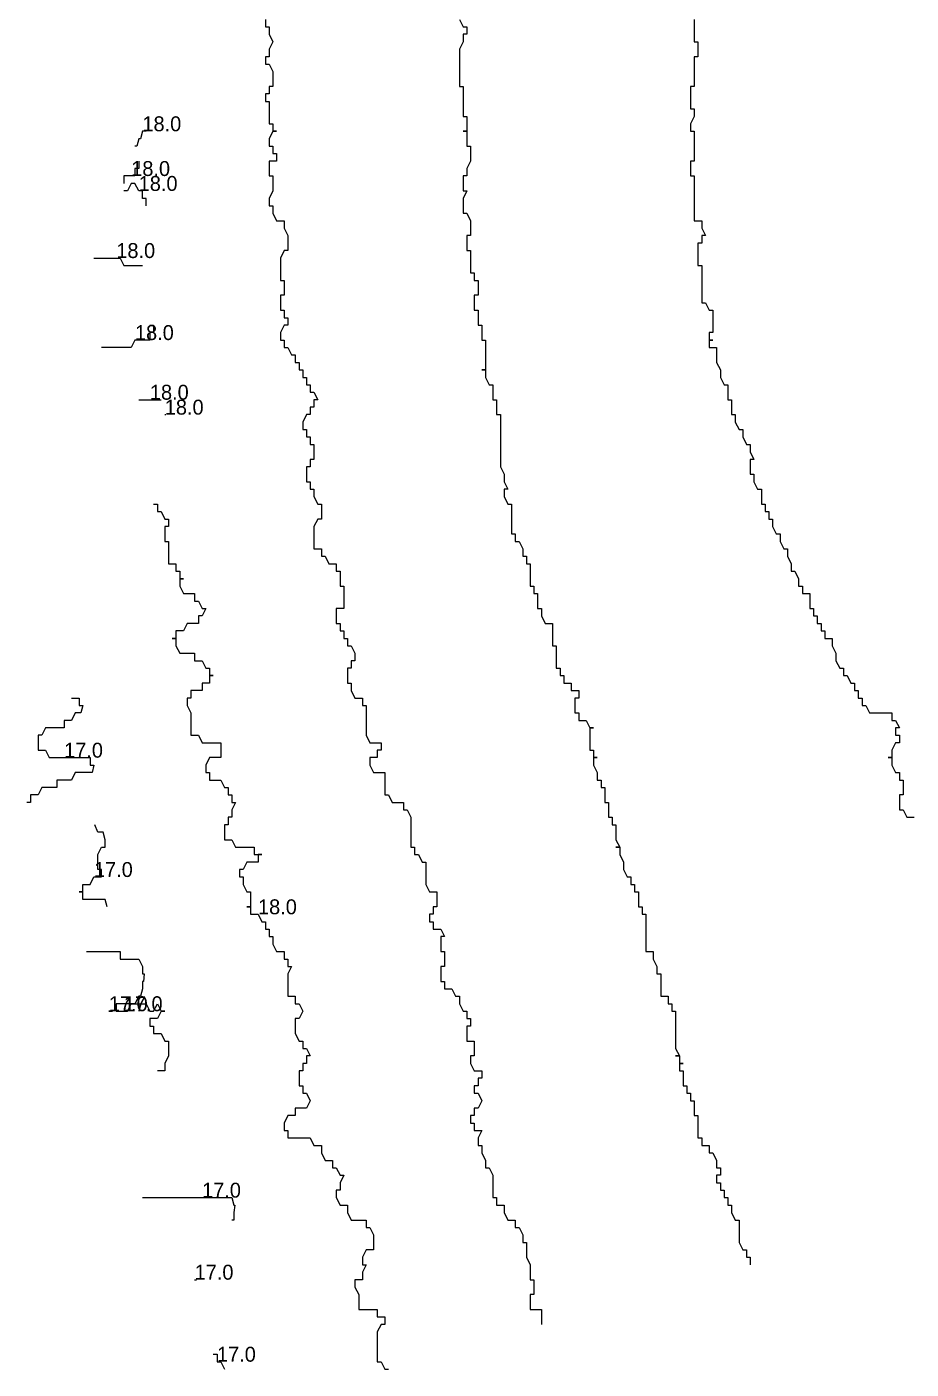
# Model space of a CAD drawing. Extents: x 570945 to 571084, y 5181390 to 5181594.
# Drawn here: x 570962.9 to 571022.2, y 5181390 to 5181480 of the extents above; entities that cross this region are included whole.
import ezdxf

# ---------------------------------------------------------------- set-up
doc = ezdxf.new("R2010")
doc.units = 0
for name, color, linetype in [('170', 7, 'CONTINUOUS'), ('180', 7, 'CONTINUOUS'), ('190', 7, 'CONTINUOUS'), ('200', 7, 'CONTINUOUS'), ('210', 7, 'CONTINUOUS')]:
    doc.layers.add(name, color=color, linetype=linetype)

msp = doc.modelspace()

# ---------------------------------------------------------------- linework, layer by layer
at = {"layer": '170'}
for points in [[(570965.875, 5181435), (570966.125, 5181435), (570966.375, 5181435), (570966.375, 5181434.5), (570966.625, 5181434.5), (570966.5, 5181434), (570966.375, 5181434), (570966.125, 5181434), (570965.875, 5181433.5), (570965.75, 5181433.5), (570965.625, 5181433.5), (570965.375, 5181433.5), (570965.375, 5181433), (570965.125, 5181433), (570964.875, 5181433), (570964.625, 5181433), (570964.375, 5181433), (570964.125, 5181433), (570963.875, 5181432.5), (570963.625, 5181432.5), (570963.625, 5181432), (570963.625, 5181431.5), (570963.875, 5181431.5), (570964.125, 5181431.5), (570964.375, 5181431), (570964.625, 5181431), (570964.875, 5181431), (570965.125, 5181431), (570965.375, 5181431), (570965.625, 5181431), (570965.875, 5181431), (570966.125, 5181431), (570966.375, 5181431), (570966.625, 5181431), (570966.875, 5181431), (570967.125, 5181431), (570967.125, 5181430.5), (570967.375, 5181430.5), (570967.25, 5181430), (570967.125, 5181430), (570966.875, 5181430), (570966.625, 5181430), (570966.375, 5181430), (570966.125, 5181430), (570965.875, 5181429.5), (570965.625, 5181429.5), (570965.375, 5181429.5), (570965.125, 5181429.5), (570964.875, 5181429.5), (570964.875, 5181429), (570964.625, 5181429), (570964.375, 5181429), (570964.125, 5181429), (570963.875, 5181429), (570963.625, 5181428.5), (570963.375, 5181428.5), (570963.125, 5181428.5), (570963.125, 5181428), (570962.875, 5181428)], [(570968.25, 5181421), (570968.125, 5181421.5), (570967.875, 5181421.5), (570967.625, 5181421.5), (570967.375, 5181421.5), (570967.125, 5181421.5), (570966.875, 5181421.5), (570966.625, 5181421.5), (570966.625, 5181422), (570966.375, 5181422), (570966.625, 5181422), (570966.625, 5181422.5), (570966.875, 5181422.5), (570967.125, 5181422.5), (570967.375, 5181423), (570967.625, 5181423), (570967.875, 5181423), (570967.875, 5181423.5), (570967.625, 5181423.5), (570967.625, 5181424), (570967.625, 5181424.5), (570967.875, 5181425), (570968.125, 5181425), (570968.125, 5181425.5), (570968, 5181426), (570967.875, 5181426), (570967.625, 5181426), (570967.4375, 5181426.5)], [(570966.875, 5181418), (570967.125, 5181418), (570967.375, 5181418), (570967.625, 5181418), (570967.875, 5181418), (570968.125, 5181418), (570968.375, 5181418), (570968.625, 5181418), (570968.875, 5181418), (570969.125, 5181418), (570969.125, 5181417.5), (570969.375, 5181417.5), (570969.625, 5181417.5), (570969.875, 5181417.5), (570970.125, 5181417.5), (570970.375, 5181417.5), (570970.625, 5181417), (570970.625, 5181416.5), (570970.75, 5181416.5), (570970.6875, 5181416), (570970.625, 5181416), (570970.625, 5181415.5), (570970.5, 5181415), (570970.375, 5181415), (570970.125, 5181414.5), (570969.875, 5181414.5), (570969.625, 5181414.5), (570969.375, 5181414.5), (570969.125, 5181414.5), (570968.875, 5181414.5), (570968.875, 5181414), (570969.125, 5181414), (570969.375, 5181414), (570969.625, 5181414), (570969.875, 5181414.5), (570970.125, 5181414.5), (570970.375, 5181414.5), (570970.625, 5181414.5), (570970.875, 5181414.5), (570971.125, 5181414), (570971.375, 5181414), (570971.625, 5181414.5), (570971.875, 5181414), (570972.125, 5181414), (570971.875, 5181414), (570971.625, 5181413.5), (570971.375, 5181413.5), (570971.125, 5181413.5), (570971.125, 5181413), (570971.375, 5181413), (570971.375, 5181412.5), (570971.625, 5181412.5), (570971.875, 5181412.5), (570972.125, 5181412), (570972.375, 5181412), (570972.375, 5181411.5), (570972.375, 5181411), (570972.125, 5181410.5), (570972.125, 5181410), (570971.875, 5181410), (570971.625, 5181410)], [(570970.625, 5181401.5), (570970.875, 5181401.5), (570971.125, 5181401.5), (570971.375, 5181401.5), (570971.625, 5181401.5), (570971.875, 5181401.5), (570972.125, 5181401.5), (570972.375, 5181401.5), (570972.625, 5181401.5), (570972.875, 5181401.5), (570973.125, 5181401.5), (570973.375, 5181401.5), (570973.625, 5181401.5), (570973.875, 5181401.5), (570974.125, 5181401.5), (570974.375, 5181401.5), (570974.625, 5181401.5), (570974.875, 5181401.5), (570975.125, 5181401.5), (570975.375, 5181401.5), (570975.625, 5181401.5), (570975.875, 5181401.5), (570976.125, 5181401.5), (570976.375, 5181401.5), (570976.625, 5181401.5), (570976.75, 5181401), (570976.8125, 5181401), (570976.75, 5181400.5), (570976.75, 5181400), (570976.625, 5181400)], [(570974.125, 5181396), (570974.25, 5181396)], [(570975.375, 5181391), (570975.625, 5181391), (570975.625, 5181390.5), (570975.875, 5181390.5), (570976.125, 5181390)]]:
    msp.add_lwpolyline(points, dxfattribs=at)
msp.add_lwpolyline([(570968.625, 5181414), (570968.375, 5181414), (570968.625, 5181414)], close=True, dxfattribs=at)
at = {"layer": '180'}
for points in [[(570970.875, 5181473), (570970.625, 5181473), (570970.5, 5181472.5), (570970.375, 5181472.5), (570970.25, 5181472), (570970.125, 5181472)], [(570970.375, 5181471), (570970.375, 5181470.5), (570970.125, 5181470.5), (570970.125, 5181470), (570969.875, 5181470), (570969.625, 5181470), (570969.375, 5181470), (570969.375, 5181469.5)], [(570970.875, 5181468), (570970.875, 5181468.5), (570970.625, 5181468.5), (570970.625, 5181469), (570970.375, 5181469), (570970.125, 5181469.5), (570969.875, 5181469.5), (570969.625, 5181469), (570969.375, 5181469)], [(570967.375, 5181464.5), (570967.625, 5181464.5), (570967.875, 5181464.5), (570968.125, 5181464.5), (570968.375, 5181464.5), (570968.625, 5181464.5), (570968.875, 5181464.5), (570969.125, 5181464.5), (570969.375, 5181464), (570969.625, 5181464), (570969.875, 5181464), (570970.125, 5181464), (570970.375, 5181464), (570970.625, 5181464)], [(570971.125, 5181460), (570971.375, 5181460), (570971.375, 5181459.5), (570971.125, 5181459.5), (570971.125, 5181459), (570970.875, 5181459), (570970.625, 5181459), (570970.375, 5181459), (570970.125, 5181459), (570969.875, 5181458.5), (570969.625, 5181458.5), (570969.375, 5181458.5), (570969.125, 5181458.5), (570968.875, 5181458.5), (570968.625, 5181458.5), (570968.375, 5181458.5), (570968.125, 5181458.5), (570967.875, 5181458.5)], [(570970.375, 5181455), (570970.625, 5181455), (570970.875, 5181455), (570971.125, 5181455), (570971.375, 5181455), (570971.625, 5181455), (570971.875, 5181455)], [(570972.125, 5181454), (570972.1875, 5181454)], [(570971.375, 5181448), (570971.625, 5181448), (570971.625, 5181447.5), (570971.875, 5181447.5), (570972.125, 5181447), (570972.375, 5181447), (570972.375, 5181446.5), (570972.125, 5181446.5), (570972.125, 5181446), (570972.125, 5181445.5), (570972.375, 5181445.5), (570972.375, 5181445), (570972.375, 5181444.5), (570972.375, 5181444), (570972.625, 5181444), (570972.875, 5181444), (570972.875, 5181443.5), (570973.125, 5181443.5), (570973.125, 5181443), (570973.375, 5181443), (570973.125, 5181443), (570973.125, 5181442.5), (570973.375, 5181442), (570973.625, 5181442), (570973.875, 5181442), (570974.125, 5181442), (570974.125, 5181441.5), (570974.375, 5181441.5), (570974.625, 5181441), (570974.875, 5181441), (570974.625, 5181440.5), (570974.375, 5181440.5), (570974.375, 5181440), (570974.125, 5181440), (570973.875, 5181440), (570973.625, 5181440), (570973.375, 5181439.5), (570973.125, 5181439.5), (570972.875, 5181439.5), (570972.875, 5181439), (570972.625, 5181439), (570972.875, 5181439), (570972.875, 5181438.5), (570973.125, 5181438), (570973.375, 5181438), (570973.625, 5181438), (570973.875, 5181438), (570974.125, 5181438), (570974.125, 5181437.5), (570974.375, 5181437.5), (570974.625, 5181437.5), (570974.875, 5181437), (570975.125, 5181437), (570975.125, 5181436.5), (570975.375, 5181436.5), (570975.125, 5181436.5), (570975.125, 5181436), (570974.875, 5181436), (570974.625, 5181436), (570974.625, 5181435.5), (570974.375, 5181435.5), (570974.125, 5181435.5), (570973.875, 5181435.5), (570973.875, 5181435), (570973.625, 5181435), (570973.625, 5181434.5), (570973.875, 5181434), (570973.875, 5181433.5), (570973.875, 5181433), (570973.875, 5181432.5), (570974.125, 5181432.5), (570974.375, 5181432.5), (570974.625, 5181432), (570974.875, 5181432), (570975.125, 5181432), (570975.375, 5181432), (570975.625, 5181432), (570975.875, 5181432), (570975.875, 5181431.5), (570975.875, 5181431), (570975.625, 5181431), (570975.375, 5181431), (570975.125, 5181431), (570974.875, 5181430.5), (570974.875, 5181430), (570975.125, 5181430), (570975.125, 5181429.5), (570975.375, 5181429.5), (570975.625, 5181429.5), (570975.875, 5181429.5), (570976.125, 5181429), (570976.375, 5181429), (570976.375, 5181428.5), (570976.625, 5181428.5), (570976.625, 5181428), (570976.875, 5181428), (570976.625, 5181427.5), (570976.625, 5181427), (570976.375, 5181427), (570976.375, 5181426.5), (570976.125, 5181426.5), (570976.125, 5181426), (570976.125, 5181425.5), (570976.375, 5181425.5), (570976.625, 5181425.5), (570976.875, 5181425), (570977.125, 5181425), (570977.375, 5181425), (570977.625, 5181425), (570977.875, 5181425), (570978.125, 5181425), (570978.125, 5181424.5), (570978.375, 5181424.5), (570978.625, 5181424.5), (570978.375, 5181424.5), (570978.375, 5181424), (570978.125, 5181424), (570977.875, 5181424), (570977.625, 5181424), (570977.375, 5181423.5), (570977.125, 5181423.5), (570977.125, 5181423), (570977.375, 5181423), (570977.375, 5181422.5), (570977.625, 5181422), (570977.875, 5181422), (570977.875, 5181421.5), (570977.875, 5181421), (570977.625, 5181421), (570977.875, 5181421), (570977.875, 5181420.5), (570978.125, 5181420.5), (570978.375, 5181420.5), (570978.625, 5181420), (570978.875, 5181420), (570978.875, 5181419.5), (570979.125, 5181419.5), (570979.125, 5181419), (570979.375, 5181419), (570979.375, 5181418.5), (570979.625, 5181418), (570979.875, 5181418), (570980.125, 5181418), (570980.125, 5181417.5), (570980.375, 5181417.5), (570980.375, 5181417), (570980.625, 5181417), (570980.375, 5181416.5), (570980.375, 5181416), (570980.375, 5181415.5), (570980.375, 5181415), (570980.625, 5181415), (570980.875, 5181415), (570980.875, 5181414.5), (570981.125, 5181414.5), (570981.375, 5181414), (570981.125, 5181413.5), (570980.875, 5181413.5), (570980.875, 5181413), (570980.875, 5181412.5), (570981.125, 5181412), (570981.375, 5181412), (570981.375, 5181411.5), (570981.625, 5181411.5), (570981.875, 5181411), (570981.625, 5181411), (570981.625, 5181410.5), (570981.375, 5181410.5), (570981.375, 5181410), (570981.125, 5181410), (570981.125, 5181409.5), (570981.125, 5181409), (570981.375, 5181409), (570981.375, 5181408.5), (570981.625, 5181408.5), (570981.875, 5181408), (570981.625, 5181407.5), (570981.375, 5181407.5), (570981.125, 5181407.5), (570980.875, 5181407.5), (570980.875, 5181407), (570980.625, 5181407), (570980.375, 5181407), (570980.125, 5181406.5), (570980.125, 5181406), (570980.375, 5181406), (570980.375, 5181405.5), (570980.625, 5181405.5), (570980.875, 5181405.5), (570981.125, 5181405.5), (570981.375, 5181405.5), (570981.625, 5181405.5), (570981.875, 5181405.5), (570982.125, 5181405), (570982.375, 5181405), (570982.625, 5181405), (570982.625, 5181404.5), (570982.875, 5181404), (570983.125, 5181404), (570983.375, 5181404), (570983.375, 5181403.5), (570983.625, 5181403.5), (570983.875, 5181403), (570984.125, 5181403), (570983.875, 5181402.5), (570983.875, 5181402), (570983.625, 5181402), (570983.625, 5181401.5), (570983.875, 5181401), (570984.125, 5181401), (570984.375, 5181401), (570984.375, 5181400.5), (570984.625, 5181400), (570984.875, 5181400), (570985.125, 5181400), (570985.375, 5181400), (570985.625, 5181400), (570985.625, 5181399.5), (570985.875, 5181399.5), (570986.125, 5181399), (570986.125, 5181398.5), (570986.125, 5181398), (570985.875, 5181398), (570985.625, 5181398), (570985.375, 5181397.5), (570985.375, 5181397), (570985.625, 5181397), (570985.375, 5181396.5), (570985.375, 5181396), (570985.125, 5181396), (570984.875, 5181396), (570984.875, 5181395.5), (570985.125, 5181395), (570985.125, 5181394.5), (570985.125, 5181394), (570985.375, 5181394), (570985.625, 5181394), (570985.875, 5181394), (570986.125, 5181394), (570986.375, 5181394), (570986.375, 5181393.5), (570986.625, 5181393.5), (570986.875, 5181393.5), (570986.875, 5181393), (570986.625, 5181393), (570986.375, 5181392.5), (570986.375, 5181392), (570986.375, 5181391.5), (570986.375, 5181391), (570986.375, 5181390.5), (570986.625, 5181390.5), (570986.875, 5181390), (570987.125, 5181390)]]:
    msp.add_lwpolyline(points, dxfattribs=at)
at = {"layer": '190'}
msp.add_lwpolyline([(570978.875, 5181480.5), (570978.875, 5181480), (570979.125, 5181480), (570979.125, 5181479.5), (570979.375, 5181479), (570979.125, 5181478.5), (570979.125, 5181478), (570978.875, 5181478), (570978.875, 5181477.5), (570979.125, 5181477.5), (570979.375, 5181477), (570979.375, 5181476.5), (570979.375, 5181476), (570979.125, 5181476), (570979.125, 5181475.5), (570978.875, 5181475.5), (570978.875, 5181475), (570979.125, 5181475), (570979.125, 5181474.5), (570979.125, 5181474), (570979.125, 5181473.5), (570979.375, 5181473.5), (570979.375, 5181473), (570979.625, 5181473), (570979.375, 5181473), (570979.125, 5181472.5), (570979.125, 5181472), (570979.375, 5181472), (570979.375, 5181471.5), (570979.625, 5181471.5), (570979.625, 5181471), (570979.375, 5181471), (570979.125, 5181471), (570979.125, 5181470.5), (570979.125, 5181470), (570979.375, 5181470), (570979.375, 5181469.5), (570979.375, 5181469), (570979.125, 5181468.5), (570979.125, 5181468), (570979.375, 5181468), (570979.375, 5181467.5), (570979.625, 5181467), (570979.875, 5181467), (570980.125, 5181467), (570980.125, 5181466.5), (570980.375, 5181466), (570980.375, 5181465.5), (570980.375, 5181465), (570980.125, 5181465), (570979.875, 5181464.5), (570979.875, 5181464), (570979.875, 5181463.5), (570979.875, 5181463), (570980.125, 5181463), (570980.125, 5181462.5), (570980.125, 5181462), (570979.875, 5181462), (570979.875, 5181461.5), (570979.875, 5181461), (570980.125, 5181461), (570980.125, 5181460.5), (570980.375, 5181460.5), (570980.375, 5181460), (570980.125, 5181460), (570979.875, 5181459.5), (570979.875, 5181459), (570980.125, 5181459), (570980.125, 5181458.5), (570980.375, 5181458.5), (570980.625, 5181458), (570980.875, 5181458), (570980.875, 5181457.5), (570981.125, 5181457.5), (570981.125, 5181457), (570981.375, 5181457), (570981.375, 5181456.5), (570981.625, 5181456.5), (570981.625, 5181456), (570981.875, 5181456), (570981.875, 5181455.5), (570982.125, 5181455.5), (570982.375, 5181455), (570982.125, 5181455), (570982.125, 5181454.5), (570981.875, 5181454.5), (570981.875, 5181454), (570981.625, 5181454), (570981.375, 5181453.5), (570981.375, 5181453), (570981.625, 5181453), (570981.625, 5181452.5), (570981.875, 5181452.5), (570981.875, 5181452), (570982.125, 5181452), (570982.125, 5181451.5), (570982.125, 5181451), (570981.875, 5181451), (570981.875, 5181450.5), (570981.625, 5181450.5), (570981.625, 5181450), (570981.625, 5181449.5), (570981.875, 5181449.5), (570981.875, 5181449), (570982.125, 5181449), (570982.125, 5181448.5), (570982.375, 5181448), (570982.625, 5181448), (570982.625, 5181447.5), (570982.625, 5181447), (570982.375, 5181447), (570982.125, 5181446.5), (570982.125, 5181446), (570982.125, 5181445.5), (570982.125, 5181445), (570982.375, 5181445), (570982.625, 5181445), (570982.625, 5181444.5), (570982.875, 5181444.5), (570983.125, 5181444), (570983.375, 5181444), (570983.625, 5181444), (570983.625, 5181443.5), (570983.875, 5181443.5), (570983.875, 5181443), (570983.875, 5181442.5), (570984.125, 5181442.5), (570984.125, 5181442), (570984.125, 5181441.5), (570984.125, 5181441), (570983.875, 5181441), (570983.625, 5181441), (570983.625, 5181440.5), (570983.625, 5181440), (570983.875, 5181440), (570983.875, 5181439.5), (570984.125, 5181439.5), (570984.125, 5181439), (570984.375, 5181439), (570984.375, 5181438.5), (570984.625, 5181438.5), (570984.875, 5181438), (570984.875, 5181437.5), (570984.625, 5181437.5), (570984.625, 5181437), (570984.375, 5181437), (570984.375, 5181436.5), (570984.375, 5181436), (570984.625, 5181436), (570984.625, 5181435.5), (570984.875, 5181435), (570985.125, 5181435), (570985.375, 5181435), (570985.375, 5181434.5), (570985.625, 5181434.5), (570985.625, 5181434), (570985.625, 5181433.5), (570985.625, 5181433), (570985.625, 5181432.5), (570985.875, 5181432), (570986.125, 5181432), (570986.375, 5181432), (570986.625, 5181432), (570986.625, 5181431.5), (570986.375, 5181431.5), (570986.375, 5181431), (570986.125, 5181431), (570985.875, 5181431), (570985.875, 5181430.5), (570986.125, 5181430), (570986.375, 5181430), (570986.625, 5181430), (570986.875, 5181430), (570986.875, 5181429.5), (570986.875, 5181429), (570986.875, 5181428.5), (570987.125, 5181428.5), (570987.375, 5181428), (570987.625, 5181428), (570987.875, 5181428), (570988.125, 5181428), (570988.125, 5181427.5), (570988.375, 5181427.5), (570988.625, 5181427), (570988.625, 5181426.5), (570988.625, 5181426), (570988.625, 5181425.5), (570988.625, 5181425), (570988.875, 5181425), (570988.875, 5181424.5), (570989.125, 5181424.5), (570989.375, 5181424), (570989.625, 5181424), (570989.625, 5181423.5), (570989.625, 5181423), (570989.625, 5181422.5), (570989.875, 5181422), (570990.125, 5181422), (570990.375, 5181422), (570990.375, 5181421.5), (570990.375, 5181421), (570990.125, 5181421), (570990.125, 5181420.5), (570989.875, 5181420.5), (570989.875, 5181420), (570990.125, 5181420), (570990.125, 5181419.5), (570990.375, 5181419.5), (570990.625, 5181419.5), (570990.875, 5181419), (570990.625, 5181419), (570990.625, 5181418.5), (570990.625, 5181418), (570990.875, 5181418), (570990.875, 5181417.5), (570990.875, 5181417), (570990.625, 5181417), (570990.625, 5181416.5), (570990.625, 5181416), (570990.875, 5181416), (570990.875, 5181415.5), (570991.125, 5181415.5), (570991.375, 5181415.5), (570991.625, 5181415), (570991.875, 5181415), (570991.875, 5181414.5), (570992.125, 5181414), (570992.375, 5181414), (570992.375, 5181413.5), (570992.625, 5181413.5), (570992.625, 5181413), (570992.375, 5181413), (570992.375, 5181412.5), (570992.375, 5181412), (570992.625, 5181412), (570992.875, 5181412), (570992.875, 5181411.5), (570992.875, 5181411), (570992.625, 5181411), (570992.625, 5181410.5), (570992.875, 5181410), (570993.125, 5181410), (570993.375, 5181410), (570993.375, 5181409.5), (570993.125, 5181409.5), (570993.125, 5181409), (570992.875, 5181409), (570992.875, 5181408.5), (570993.125, 5181408.5), (570993.375, 5181408), (570993.125, 5181407.5), (570992.875, 5181407.5), (570992.875, 5181407), (570992.625, 5181407), (570992.625, 5181406.5), (570992.875, 5181406.5), (570992.875, 5181406), (570993.125, 5181406), (570993.375, 5181406), (570993.125, 5181405.5), (570993.125, 5181405), (570993.375, 5181405), (570993.375, 5181404.5), (570993.625, 5181404), (570993.625, 5181403.5), (570993.875, 5181403.5), (570994.125, 5181403), (570994.125, 5181402.5), (570994.125, 5181402), (570994.125, 5181401.5), (570994.375, 5181401.5), (570994.375, 5181401), (570994.625, 5181401), (570994.875, 5181401), (570994.875, 5181400.5), (570995.125, 5181400), (570995.375, 5181400), (570995.625, 5181400), (570995.625, 5181399.5), (570995.875, 5181399.5), (570996.125, 5181399), (570996.125, 5181398.5), (570996.375, 5181398.5), (570996.375, 5181398), (570996.375, 5181397.5), (570996.625, 5181397), (570996.625, 5181396.5), (570996.625, 5181396), (570996.875, 5181396), (570996.875, 5181395.5), (570996.875, 5181395), (570996.625, 5181395), (570996.625, 5181394.5), (570996.625, 5181394), (570996.875, 5181394), (570997.125, 5181394), (570997.375, 5181394), (570997.375, 5181393.5), (570997.375, 5181393)], dxfattribs=at)
at = {"layer": '200'}
msp.add_lwpolyline([(570991.875, 5181480.5), (570992.125, 5181480), (570992.375, 5181480), (570992.375, 5181479.5), (570992.125, 5181479.5), (570992.125, 5181479), (570991.875, 5181478.5), (570991.875, 5181478), (570991.875, 5181477.5), (570991.875, 5181477), (570991.875, 5181476.5), (570991.875, 5181476), (570992.125, 5181476), (570992.125, 5181475.5), (570992.125, 5181475), (570992.125, 5181474.5), (570992.125, 5181474), (570992.375, 5181474), (570992.375, 5181473.5), (570992.375, 5181473), (570992.125, 5181473), (570992.375, 5181473), (570992.375, 5181472.5), (570992.375, 5181472), (570992.625, 5181472), (570992.625, 5181471.5), (570992.625, 5181471), (570992.375, 5181470.5), (570992.375, 5181470), (570992.125, 5181470), (570992.125, 5181469.5), (570992.125, 5181469), (570992.375, 5181469), (570992.125, 5181468.5), (570992.125, 5181468), (570992.125, 5181467.5), (570992.375, 5181467.5), (570992.625, 5181467), (570992.625, 5181466.5), (570992.625, 5181466), (570992.375, 5181466), (570992.375, 5181465.5), (570992.375, 5181465), (570992.625, 5181465), (570992.625, 5181464.5), (570992.625, 5181464), (570992.625, 5181463.5), (570992.875, 5181463.5), (570992.875, 5181463), (570993.125, 5181463), (570993.125, 5181462.5), (570993.125, 5181462), (570992.875, 5181462), (570992.875, 5181461.5), (570992.875, 5181461), (570993.125, 5181461), (570993.125, 5181460.5), (570993.125, 5181460), (570993.375, 5181460), (570993.375, 5181459.5), (570993.375, 5181459), (570993.625, 5181459), (570993.625, 5181458.5), (570993.625, 5181458), (570993.625, 5181457.5), (570993.625, 5181457), (570993.375, 5181457), (570993.625, 5181457), (570993.625, 5181456.5), (570993.875, 5181456), (570994.125, 5181456), (570994.125, 5181455.5), (570994.125, 5181455), (570994.375, 5181455), (570994.375, 5181454.5), (570994.375, 5181454), (570994.625, 5181454), (570994.625, 5181453.5), (570994.625, 5181453), (570994.625, 5181452.5), (570994.625, 5181452), (570994.625, 5181451.5), (570994.625, 5181451), (570994.625, 5181450.5), (570994.875, 5181450), (570994.875, 5181449.5), (570995.125, 5181449), (570994.875, 5181449), (570994.875, 5181448.5), (570995.125, 5181448), (570995.375, 5181448), (570995.375, 5181447.5), (570995.375, 5181447), (570995.375, 5181446.5), (570995.375, 5181446), (570995.625, 5181446), (570995.625, 5181445.5), (570995.875, 5181445.5), (570996.125, 5181445), (570996.125, 5181444.5), (570996.375, 5181444.5), (570996.375, 5181444), (570996.625, 5181444), (570996.625, 5181443.5), (570996.625, 5181443), (570996.625, 5181442.5), (570996.875, 5181442.5), (570996.875, 5181442), (570997.125, 5181442), (570997.125, 5181441.5), (570997.125, 5181441), (570997.375, 5181441), (570997.375, 5181440.5), (570997.625, 5181440), (570997.875, 5181440), (570998.125, 5181440), (570998.125, 5181439.5), (570998.125, 5181439), (570998.125, 5181438.5), (570998.375, 5181438.5), (570998.375, 5181438), (570998.375, 5181437.5), (570998.375, 5181437), (570998.625, 5181437), (570998.625, 5181436.5), (570998.875, 5181436.5), (570998.875, 5181436), (570999.125, 5181436), (570999.375, 5181436), (570999.375, 5181435.5), (570999.625, 5181435.5), (570999.875, 5181435.5), (570999.875, 5181435), (570999.625, 5181435), (570999.625, 5181434.5), (570999.625, 5181434), (570999.875, 5181434), (570999.875, 5181433.5), (571000.125, 5181433.5), (571000.375, 5181433.5), (571000.625, 5181433), (571000.875, 5181433), (571000.625, 5181433), (571000.625, 5181432.5), (571000.625, 5181432), (571000.625, 5181431.5), (571000.875, 5181431.5), (571000.875, 5181431), (571001.125, 5181431), (571000.875, 5181431), (571000.875, 5181430.5), (571001.125, 5181430), (571001.125, 5181429.5), (571001.375, 5181429.5), (571001.375, 5181429), (571001.625, 5181429), (571001.625, 5181428.5), (571001.625, 5181428), (571001.875, 5181428), (571001.875, 5181427.5), (571001.875, 5181427), (571002.125, 5181427), (571002.125, 5181426.5), (571002.375, 5181426.5), (571002.375, 5181426), (571002.375, 5181425.5), (571002.625, 5181425), (571002.375, 5181425), (571002.625, 5181425), (571002.625, 5181424.5), (571002.875, 5181424), (571002.875, 5181423.5), (571003.125, 5181423), (571003.375, 5181423), (571003.375, 5181422.5), (571003.625, 5181422.5), (571003.625, 5181422), (571003.875, 5181422), (571003.875, 5181421.5), (571003.875, 5181421), (571004.125, 5181421), (571004.125, 5181420.5), (571004.375, 5181420.5), (571004.375, 5181420), (571004.375, 5181419.5), (571004.375, 5181419), (571004.375, 5181418.5), (571004.375, 5181418), (571004.625, 5181418), (571004.875, 5181418), (571004.875, 5181417.5), (571005.125, 5181417), (571005.125, 5181416.5), (571005.375, 5181416.5), (571005.375, 5181416), (571005.375, 5181415.5), (571005.375, 5181415), (571005.625, 5181415), (571005.875, 5181415), (571005.875, 5181414.5), (571006.125, 5181414.5), (571006.125, 5181414), (571006.375, 5181414), (571006.375, 5181413.5), (571006.375, 5181413), (571006.375, 5181412.5), (571006.375, 5181412), (571006.375, 5181411.5), (571006.625, 5181411), (571006.375, 5181411), (571006.625, 5181411), (571006.625, 5181410.5), (571006.875, 5181410.5), (571006.625, 5181410.5), (571006.625, 5181410), (571006.875, 5181410), (571006.875, 5181409.5), (571006.875, 5181409), (571007.125, 5181409), (571007.125, 5181408.5), (571007.375, 5181408.5), (571007.375, 5181408), (571007.625, 5181408), (571007.625, 5181407.5), (571007.625, 5181407), (571007.875, 5181407), (571007.875, 5181406.5), (571007.875, 5181406), (571007.875, 5181405.5), (571008.125, 5181405.5), (571008.125, 5181405), (571008.375, 5181405), (571008.625, 5181405), (571008.625, 5181404.5), (571008.875, 5181404.5), (571009.125, 5181404), (571009.125, 5181403.5), (571009.375, 5181403.5), (571009.375, 5181403), (571009.125, 5181403), (571009.125, 5181402.5), (571009.375, 5181402.5), (571009.375, 5181402), (571009.625, 5181402), (571009.625, 5181401.5), (571009.875, 5181401.5), (571009.875, 5181401), (571010.125, 5181401), (571010.125, 5181400.5), (571010.375, 5181400), (571010.625, 5181400), (571010.625, 5181399.5), (571010.625, 5181399), (571010.625, 5181398.5), (571010.875, 5181398), (571011.125, 5181398), (571011.125, 5181397.5), (571011.375, 5181397.5), (571011.375, 5181397)], dxfattribs=at)
at = {"layer": '210'}
msp.add_lwpolyline([(571007.625, 5181480.5), (571007.625, 5181480), (571007.625, 5181479.5), (571007.625, 5181479), (571007.875, 5181479), (571007.875, 5181478.5), (571007.875, 5181478), (571007.625, 5181478), (571007.625, 5181477.5), (571007.625, 5181477), (571007.625, 5181476.5), (571007.625, 5181476), (571007.375, 5181476), (571007.375, 5181475.5), (571007.375, 5181475), (571007.375, 5181474.5), (571007.625, 5181474.5), (571007.625, 5181474), (571007.375, 5181473.5), (571007.375, 5181473), (571007.625, 5181473), (571007.625, 5181472.5), (571007.625, 5181472), (571007.625, 5181471.5), (571007.625, 5181471), (571007.375, 5181471), (571007.375, 5181470.5), (571007.375, 5181470), (571007.625, 5181470), (571007.625, 5181469.5), (571007.625, 5181469), (571007.625, 5181468.5), (571007.625, 5181468), (571007.625, 5181467.5), (571007.625, 5181467), (571007.875, 5181467), (571008.125, 5181467), (571008.125, 5181466.5), (571008.375, 5181466), (571008.125, 5181466), (571008.125, 5181465.5), (571007.875, 5181465.5), (571007.875, 5181465), (571007.875, 5181464.5), (571007.875, 5181464), (571008.125, 5181464), (571008.125, 5181463.5), (571008.125, 5181463), (571008.125, 5181462.5), (571008.125, 5181462), (571008.125, 5181461.5), (571008.375, 5181461.5), (571008.625, 5181461), (571008.875, 5181461), (571008.875, 5181460.5), (571008.875, 5181460), (571008.875, 5181459.5), (571008.625, 5181459.5), (571008.625, 5181459), (571008.875, 5181459), (571008.625, 5181459), (571008.625, 5181458.5), (571008.875, 5181458.5), (571009.125, 5181458.5), (571009.125, 5181458), (571009.125, 5181457.5), (571009.375, 5181457), (571009.375, 5181456.5), (571009.625, 5181456), (571009.875, 5181456), (571009.875, 5181455.5), (571009.875, 5181455), (571010.125, 5181455), (571010.125, 5181454.5), (571010.125, 5181454), (571010.375, 5181454), (571010.375, 5181453.5), (571010.625, 5181453), (571010.875, 5181453), (571010.875, 5181452.5), (571011.125, 5181452), (571011.375, 5181452), (571011.375, 5181451.5), (571011.625, 5181451), (571011.375, 5181451), (571011.375, 5181450.5), (571011.375, 5181450), (571011.625, 5181450), (571011.625, 5181449.5), (571011.875, 5181449), (571012.125, 5181449), (571012.125, 5181448.5), (571012.125, 5181448), (571012.375, 5181448), (571012.375, 5181447.5), (571012.625, 5181447.5), (571012.625, 5181447), (571012.875, 5181447), (571012.875, 5181446.5), (571013.125, 5181446), (571013.375, 5181446), (571013.375, 5181445.5), (571013.625, 5181445), (571013.875, 5181445), (571013.875, 5181444.5), (571014.125, 5181444), (571014.125, 5181443.5), (571014.375, 5181443.5), (571014.625, 5181443), (571014.625, 5181442.5), (571014.875, 5181442.5), (571014.875, 5181442), (571015.125, 5181442), (571015.375, 5181442), (571015.375, 5181441.5), (571015.375, 5181441), (571015.625, 5181441), (571015.625, 5181440.5), (571015.875, 5181440.5), (571015.875, 5181440), (571016.125, 5181440), (571016.125, 5181439.5), (571016.375, 5181439.5), (571016.375, 5181439), (571016.625, 5181439), (571016.875, 5181439), (571016.875, 5181438.5), (571017.125, 5181438), (571017.125, 5181437.5), (571017.375, 5181437), (571017.625, 5181437), (571017.625, 5181436.5), (571017.875, 5181436.5), (571018.125, 5181436), (571018.375, 5181436), (571018.375, 5181435.5), (571018.625, 5181435.5), (571018.625, 5181435), (571018.875, 5181435), (571018.875, 5181434.5), (571019.125, 5181434.5), (571019.375, 5181434), (571019.625, 5181434), (571019.875, 5181434), (571020.125, 5181434), (571020.375, 5181434), (571020.625, 5181434), (571020.875, 5181434), (571020.875, 5181433.5), (571021.125, 5181433.5), (571021.375, 5181433), (571021.125, 5181433), (571021.125, 5181432.5), (571021.375, 5181432.5), (571021.375, 5181432), (571021.125, 5181432), (571020.875, 5181431.5), (571020.875, 5181431), (571020.625, 5181431), (571020.875, 5181431), (571020.875, 5181430.5), (571021.125, 5181430), (571021.375, 5181430), (571021.375, 5181429.5), (571021.625, 5181429.5), (571021.625, 5181429), (571021.625, 5181428.5), (571021.375, 5181428.5), (571021.375, 5181428), (571021.375, 5181427.5), (571021.625, 5181427.5), (571021.875, 5181427), (571022.125, 5181427), (571022.375, 5181427)], dxfattribs=at)

# ---------------------------------------------------------------- texts
at = {"layer": '170'}
for p in [(570965.375, 5181431, 17), (570967.375, 5181423, 17), (570968.375, 5181414, 17), (570969.375, 5181414, 17), (570974.625, 5181401.5, 17), (570974.125, 5181396, 17), (570975.625, 5181390.5, 17)]:
    msp.add_text('17.0', height=1, dxfattribs=at).set_placement(p)
at = {"layer": '180'}
for p in [(570970.625, 5181473, 18), (570969.875, 5181470, 18), (570970.375, 5181469, 18), (570968.875, 5181464.5, 18), (570970.125, 5181459, 18), (570971.125, 5181455, 18), (570972.125, 5181454, 18), (570978.375, 5181420.5, 18)]:
    msp.add_text('18.0', height=1, dxfattribs=at).set_placement(p)

doc.saveas('drawing.dxf')
